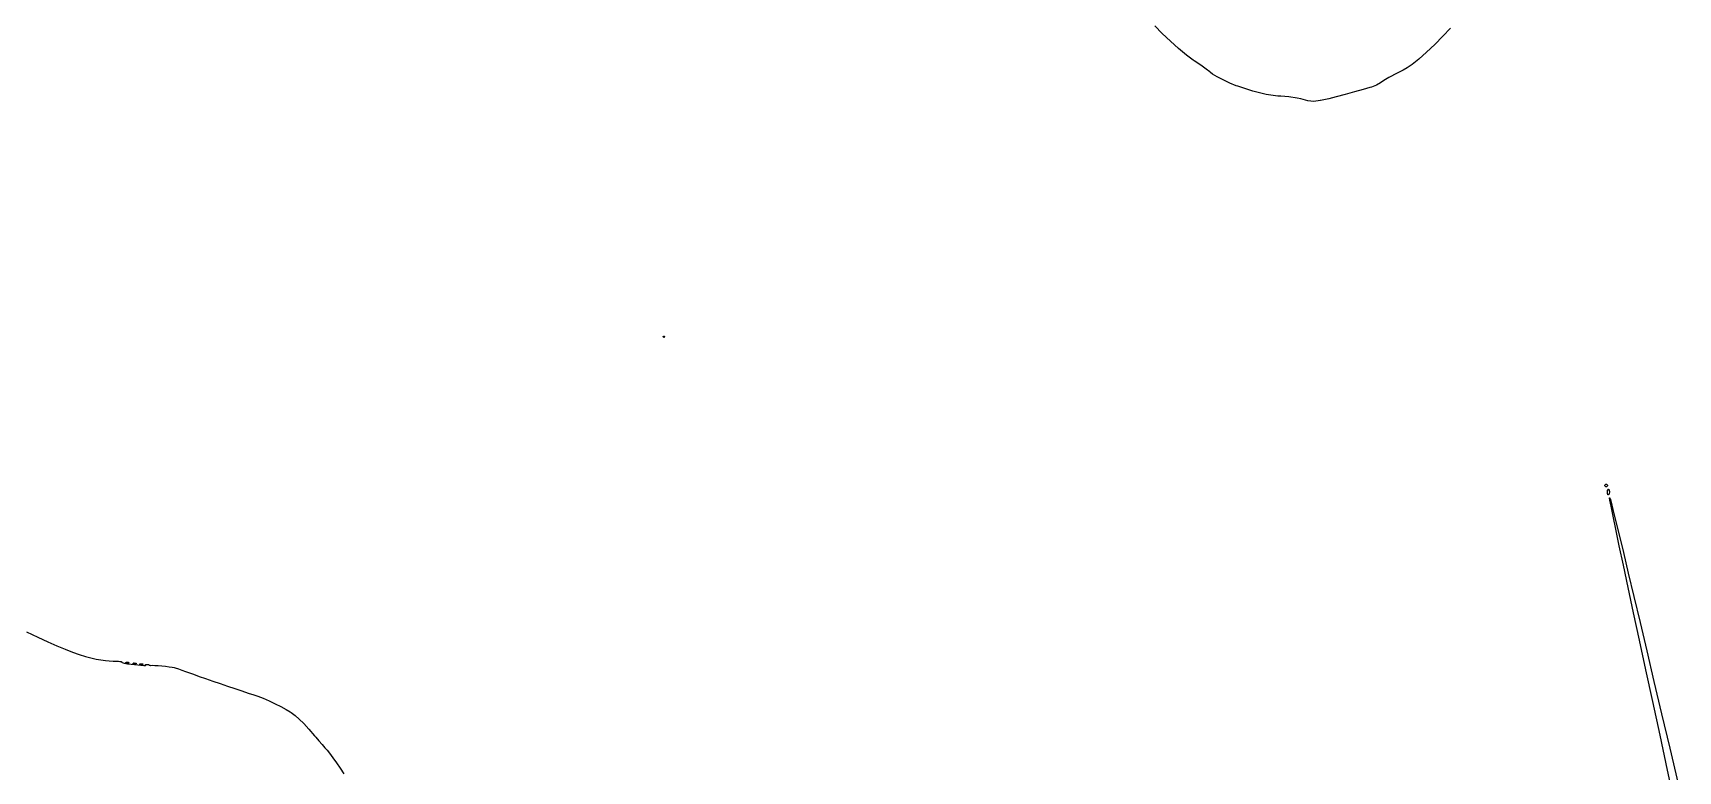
# Model space of a CAD drawing. Extents: x 42 to 258, y -102 to -28.
# Drawn here: x 83.2 to 111.51, y -78.52 to -65.81 of the extents above; entities that cross this region are included whole.
import ezdxf

# ---------------------------------------------------------------- set-up
doc = ezdxf.new("R2010")
doc.units = 0
doc.header["$MEASUREMENT"] = 0
doc.layers.add('BLACK', color=7, linetype='CONTINUOUS')

msp = doc.modelspace()

# ---------------------------------------------------------------- linework, layer by layer
at = {"layer": 'Black'}
for p, q in [((102.631, -65.8192), (102.503, -65.689)), ((102.632, -65.8193), (102.631, -65.8192)), ((102.631, -65.8192), (102.631, -65.8192)), ((102.772, -65.9528), (102.632, -65.8193)), ((102.772, -65.9529), (102.772, -65.9528)), ((102.772, -65.9528), (102.772, -65.9528)), ((102.914, -66.0805), (102.772, -65.9529)), ((107.462, -65.8706), (107.321, -66.0115)), ((107.593, -65.7326), (107.462, -65.8705)), ((107.462, -65.8705), (107.462, -65.8705)), ((107.462, -65.8705), (107.462, -65.8706)), ((102.914, -66.0806), (102.914, -66.0805)), ((102.914, -66.0805), (102.914, -66.0805)), ((103.049, -66.1931), (102.914, -66.0806)), ((103.049, -66.1932), (103.049, -66.1931)), ((103.049, -66.1933), (103.049, -66.1932)), ((103.167, -66.2815), (103.049, -66.1933)), ((107.179, -66.1461), (107.046, -66.2643)), ((107.321, -66.0116), (107.179, -66.146)), ((107.179, -66.146), (107.179, -66.146)), ((107.179, -66.146), (107.179, -66.1461)), ((107.321, -66.0115), (107.321, -66.0115)), ((107.321, -66.0115), (107.321, -66.0116)), ((103.167, -66.2816), (103.167, -66.2815)), ((103.167, -66.2815), (103.167, -66.2815)), ((103.182, -66.2918), (103.167, -66.2816)), ((103.182, -66.2919), (103.182, -66.2918)), ((103.297, -66.3694), (103.182, -66.2919)), ((103.39, -66.4351), (103.297, -66.3694)), ((103.449, -66.4805), (103.39, -66.4351)), ((103.464, -66.4956), (103.449, -66.4805)), ((103.465, -66.4957), (103.464, -66.4956)), ((103.465, -66.4959), (103.465, -66.4957)), ((103.499, -66.5237), (103.465, -66.4959)), ((103.499, -66.5239), (103.499, -66.5237)), ((103.499, -66.5242), (103.499, -66.5239)), ((103.576, -66.5686), (103.499, -66.5242)), ((106.655, -66.5163), (106.557, -66.5683)), ((106.776, -66.4523), (106.655, -66.5163)), ((106.655, -66.5163), (106.655, -66.5163)), ((106.655, -66.5163), (106.655, -66.5163)), ((106.847, -66.4145), (106.776, -66.4523)), ((106.776, -66.4523), (106.776, -66.4523)), ((106.776, -66.4523), (106.776, -66.4523)), ((106.932, -66.3572), (106.847, -66.4143)), ((106.847, -66.4143), (106.847, -66.4144)), ((106.847, -66.4144), (106.847, -66.4145)), ((106.933, -66.3569), (106.932, -66.357)), ((106.932, -66.357), (106.932, -66.3572)), ((107.046, -66.2644), (106.933, -66.3569)), ((107.046, -66.2643), (107.046, -66.2643)), ((107.046, -66.2643), (107.046, -66.2644)), ((103.576, -66.5687), (103.576, -66.5686)), ((103.576, -66.5686), (103.576, -66.5686)), ((103.68, -66.6216), (103.576, -66.5687)), ((103.68, -66.6217), (103.68, -66.6216)), ((103.68, -66.6216), (103.68, -66.6216)), ((103.794, -66.6751), (103.68, -66.6217)), ((103.794, -66.6752), (103.794, -66.6751)), ((103.794, -66.6751), (103.794, -66.6751)), ((103.904, -66.721), (103.794, -66.6752)), ((103.904, -66.7211), (103.904, -66.721)), ((103.932, -66.7318), (103.904, -66.7211)), ((103.904, -66.7211), (103.904, -66.7211)), ((104.189, -66.8161), (103.932, -66.7318)), ((103.932, -66.7318), (103.932, -66.7318)), ((103.932, -66.7318), (103.932, -66.7318)), ((104.189, -66.8162), (104.189, -66.8161)), ((104.423, -66.8734), (104.189, -66.8162)), ((104.189, -66.8162), (104.189, -66.8162)), ((106.089, -66.7872), (105.942, -66.8275)), ((106.204, -66.7545), (106.089, -66.7872)), ((106.089, -66.7872), (106.089, -66.7872)), ((106.089, -66.7872), (106.089, -66.7872)), ((106.232, -66.7462), (106.204, -66.7545)), ((106.204, -66.7545), (106.204, -66.7545)), ((106.204, -66.7545), (106.204, -66.7545)), ((106.32, -66.7123), (106.232, -66.7461)), ((106.232, -66.7461), (106.232, -66.7461)), ((106.232, -66.7461), (106.232, -66.7462)), ((106.321, -66.7119), (106.32, -66.7121)), ((106.32, -66.7121), (106.32, -66.7123)), ((106.386, -66.6742), (106.321, -66.7119)), ((106.387, -66.6739), (106.386, -66.6742)), ((106.389, -66.6724), (106.387, -66.6737)), ((106.387, -66.6737), (106.387, -66.6739)), ((106.447, -66.6319), (106.389, -66.6724)), ((106.533, -66.5816), (106.447, -66.6319)), ((106.557, -66.5683), (106.533, -66.5816)), ((104.423, -66.8735), (104.423, -66.8734)), ((104.423, -66.8734), (104.423, -66.8734)), ((104.62, -66.9004), (104.423, -66.8735)), ((104.62, -66.9005), (104.62, -66.9004)), ((104.62, -66.9004), (104.62, -66.9004)), ((104.674, -66.9022), (104.62, -66.9005)), ((104.811, -66.9111), (104.674, -66.9022)), ((104.952, -66.9337), (104.811, -66.9111)), ((105.015, -66.9494), (104.952, -66.9337)), ((105.14, -66.982), (105.015, -66.9494)), ((105.14, -66.9821), (105.14, -66.982)), ((105.141, -66.9822), (105.14, -66.9821)), ((105.241, -66.991), (105.141, -66.9822)), ((105.242, -66.991), (105.241, -66.991)), ((105.353, -66.9774), (105.242, -66.991)), ((105.242, -66.991), (105.242, -66.991)), ((105.354, -66.9773), (105.353, -66.9774)), ((105.353, -66.9774), (105.353, -66.9774)), ((105.411, -66.9653), (105.354, -66.9773)), ((105.498, -66.9442), (105.411, -66.9652)), ((105.411, -66.9652), (105.411, -66.9653)), ((105.411, -66.9653), (105.411, -66.9653)), ((105.628, -66.9109), (105.498, -66.9442)), ((105.498, -66.9442), (105.498, -66.9442)), ((105.498, -66.9442), (105.498, -66.9442)), ((105.782, -66.8704), (105.628, -66.9109)), ((105.628, -66.9109), (105.628, -66.9109)), ((105.628, -66.9109), (105.628, -66.9109)), ((105.942, -66.8275), (105.782, -66.8704)), ((105.782, -66.8704), (105.782, -66.8704)), ((105.782, -66.8704), (105.782, -66.8704)), ((105.942, -66.8275), (105.942, -66.8275)), ((105.942, -66.8275), (105.942, -66.8275)), ((94.0449, -71.0434), (94.045, -71.0429)), ((94.0449, -71.0438), (94.0449, -71.0434)), ((94.0449, -71.0442), (94.0449, -71.0438)), ((94.045, -71.0447), (94.0449, -71.0442)), ((94.045, -71.0425), (94.0452, -71.0421)), ((94.045, -71.0429), (94.045, -71.0425)), ((94.045, -71.0451), (94.045, -71.0447)), ((94.0452, -71.0455), (94.045, -71.0451)), ((94.0452, -71.0421), (94.0453, -71.0417)), ((94.0453, -71.0459), (94.0452, -71.0455)), ((94.0453, -71.0417), (94.0456, -71.0413)), ((94.0456, -71.0463), (94.0453, -71.0459)), ((94.0456, -71.0413), (94.0458, -71.0409)), ((94.0458, -71.0467), (94.0456, -71.0463)), ((94.0458, -71.0409), (94.0461, -71.0406)), ((94.0461, -71.047), (94.0458, -71.0467)), ((94.0461, -71.0406), (94.0463, -71.0403)), ((94.0463, -71.0473), (94.0461, -71.047)), ((94.0463, -71.0403), (94.0527, -71.0339)), ((94.0527, -71.0537), (94.0463, -71.0473)), ((94.0527, -71.0339), (94.053, -71.0337)), ((94.053, -71.0539), (94.0527, -71.0537)), ((94.053, -71.0337), (94.0533, -71.0334)), ((94.0533, -71.0542), (94.053, -71.0539)), ((94.0533, -71.0334), (94.0537, -71.0332)), ((94.0537, -71.0544), (94.0533, -71.0542)), ((94.0537, -71.0332), (94.0541, -71.0329)), ((94.0541, -71.0547), (94.0537, -71.0544)), ((94.0541, -71.0329), (94.0545, -71.0328)), ((94.0545, -71.0548), (94.0541, -71.0547)), ((94.0545, -71.0328), (94.0549, -71.0326)), ((94.0549, -71.055), (94.0545, -71.0548)), ((94.0549, -71.0326), (94.0553, -71.0326)), ((94.0553, -71.055), (94.0549, -71.055)), ((94.0553, -71.0326), (94.0558, -71.0325)), ((94.0558, -71.0551), (94.0553, -71.055)), ((94.0558, -71.0325), (94.0562, -71.0325)), ((94.0562, -71.0551), (94.0558, -71.0551)), ((94.0562, -71.0325), (94.0566, -71.0325)), ((94.0566, -71.0551), (94.0562, -71.0551)), ((94.0566, -71.0325), (94.0571, -71.0326)), ((94.0571, -71.055), (94.0566, -71.0551)), ((94.0571, -71.0326), (94.0575, -71.0326)), ((94.0575, -71.055), (94.0571, -71.055)), ((94.0575, -71.0326), (94.0579, -71.0328)), ((94.0579, -71.0548), (94.0575, -71.055)), ((94.0579, -71.0328), (94.0583, -71.0329)), ((94.0583, -71.0547), (94.0579, -71.0548)), ((94.0583, -71.0329), (94.0587, -71.0332)), ((94.0587, -71.0544), (94.0583, -71.0547)), ((94.0587, -71.0332), (94.0591, -71.0334)), ((94.0591, -71.0542), (94.0587, -71.0544)), ((94.0591, -71.0334), (94.0594, -71.0337)), ((94.0594, -71.0539), (94.0591, -71.0542)), ((94.0594, -71.0337), (94.0597, -71.0339)), ((94.0597, -71.0537), (94.0594, -71.0539)), ((94.0597, -71.0339), (94.0661, -71.0403)), ((94.0661, -71.0473), (94.0597, -71.0537)), ((94.0661, -71.0403), (94.0663, -71.0406)), ((94.0663, -71.047), (94.0661, -71.0473)), ((94.0663, -71.0406), (94.0666, -71.0409)), ((94.0666, -71.0467), (94.0663, -71.047)), ((94.0666, -71.0409), (94.0668, -71.0413)), ((94.0668, -71.0463), (94.0666, -71.0467)), ((94.0668, -71.0413), (94.0671, -71.0417)), ((94.0671, -71.0459), (94.0668, -71.0463)), ((94.0671, -71.0417), (94.0672, -71.0421)), ((94.0672, -71.0455), (94.0671, -71.0459)), ((94.0672, -71.0421), (94.0674, -71.0425)), ((94.0674, -71.0451), (94.0672, -71.0455)), ((94.0674, -71.0425), (94.0674, -71.0429)), ((94.0674, -71.0429), (94.0675, -71.0434)), ((94.0675, -71.0442), (94.0674, -71.0447)), ((94.0674, -71.0447), (94.0674, -71.0451)), ((94.0675, -71.0434), (94.0675, -71.0438)), ((94.0675, -71.0438), (94.0675, -71.0442)), ((110.249, -73.6039), (110.25, -73.6035)), ((110.249, -73.6043), (110.249, -73.6039)), ((110.249, -73.6047), (110.249, -73.6043)), ((110.249, -73.6051), (110.249, -73.6047)), ((110.249, -73.6056), (110.249, -73.6051)), ((110.249, -73.606), (110.249, -73.6056)), ((110.249, -73.6064), (110.249, -73.606)), ((110.249, -73.6069), (110.249, -73.6064)), ((110.249, -73.6073), (110.249, -73.6069)), ((110.25, -73.6077), (110.249, -73.6073)), ((110.25, -73.6024), (110.251, -73.602)), ((110.25, -73.6027), (110.25, -73.6024)), ((110.25, -73.6031), (110.25, -73.6027)), ((110.25, -73.6035), (110.25, -73.6031)), ((110.25, -73.608), (110.25, -73.6077)), ((110.25, -73.6084), (110.25, -73.608)), ((110.25, -73.6087), (110.25, -73.6084)), ((110.251, -73.6091), (110.25, -73.6087)), ((110.251, -73.602), (110.269, -73.5839)), ((110.269, -73.6272), (110.251, -73.6091)), ((110.269, -73.5833), (110.27, -73.5831)), ((110.269, -73.5836), (110.269, -73.5833)), ((110.269, -73.5839), (110.269, -73.5836)), ((110.27, -73.5829), (110.271, -73.5828)), ((110.27, -73.5831), (110.27, -73.5829)), ((110.271, -73.5826), (110.272, -73.5824)), ((110.271, -73.5828), (110.271, -73.5826)), ((110.271, -73.5826), (110.271, -73.5826)), ((110.272, -73.5824), (110.272, -73.5825)), ((110.272, -73.5825), (110.273, -73.5824)), ((110.273, -73.5824), (110.273, -73.5826)), ((110.273, -73.5826), (110.274, -73.5826)), ((110.274, -73.5826), (110.274, -73.5828)), ((110.274, -73.5828), (110.274, -73.5829)), ((110.274, -73.5829), (110.275, -73.5831)), ((110.275, -73.5831), (110.275, -73.5833)), ((110.275, -73.5833), (110.275, -73.5836)), ((110.275, -73.5836), (110.276, -73.5839)), ((110.276, -73.5839), (110.294, -73.602)), ((110.294, -73.6091), (110.276, -73.6273)), ((110.294, -73.602), (110.294, -73.6024)), ((110.294, -73.6024), (110.295, -73.6027)), ((110.295, -73.6084), (110.294, -73.6088)), ((110.294, -73.6088), (110.294, -73.6091)), ((110.295, -73.6027), (110.295, -73.6031)), ((110.295, -73.6031), (110.295, -73.6035)), ((110.295, -73.6035), (110.295, -73.6039)), ((110.295, -73.6039), (110.295, -73.6043)), ((110.295, -73.6043), (110.295, -73.6047)), ((110.295, -73.6047), (110.295, -73.6051)), ((110.295, -73.6051), (110.295, -73.6056)), ((110.295, -73.6056), (110.295, -73.606)), ((110.295, -73.606), (110.295, -73.6064)), ((110.295, -73.6064), (110.295, -73.6069)), ((110.295, -73.6069), (110.295, -73.6073)), ((110.295, -73.6073), (110.295, -73.6077)), ((110.295, -73.6077), (110.295, -73.608)), ((110.295, -73.608), (110.295, -73.6084)), ((110.269, -73.6275), (110.269, -73.6272)), ((110.269, -73.6278), (110.269, -73.6275)), ((110.27, -73.628), (110.269, -73.6278)), ((110.27, -73.6282), (110.27, -73.628)), ((110.271, -73.6284), (110.27, -73.6282)), ((110.271, -73.6285), (110.271, -73.6284)), ((110.271, -73.6286), (110.271, -73.6285)), ((110.272, -73.6287), (110.271, -73.6286)), ((110.273, -73.6287), (110.272, -73.6287)), ((110.272, -73.6287), (110.272, -73.6287)), ((110.274, -73.6285), (110.273, -73.6286)), ((110.273, -73.6286), (110.273, -73.6287)), ((110.275, -73.628), (110.274, -73.6282)), ((110.274, -73.6282), (110.274, -73.6284)), ((110.274, -73.6284), (110.274, -73.6285)), ((110.276, -73.6273), (110.275, -73.6275)), ((110.275, -73.6275), (110.275, -73.6278)), ((110.275, -73.6278), (110.275, -73.628)), ((110.293, -73.7458), (110.297, -73.6891)), ((110.293, -73.7464), (110.293, -73.7458)), ((110.293, -73.747), (110.293, -73.7464)), ((110.293, -73.7473), (110.293, -73.747)), ((110.293, -73.7475), (110.293, -73.7473)), ((110.293, -73.7481), (110.293, -73.7475)), ((110.293, -73.7486), (110.293, -73.7481)), ((110.3, -73.7615), (110.293, -73.7486)), ((110.297, -73.6874), (110.298, -73.6869)), ((110.297, -73.6877), (110.297, -73.6874)), ((110.297, -73.6879), (110.297, -73.6877)), ((110.297, -73.6885), (110.297, -73.6879)), ((110.297, -73.6891), (110.297, -73.6885)), ((110.298, -73.6864), (110.311, -73.6696)), ((110.298, -73.6869), (110.298, -73.6864)), ((110.301, -73.7619), (110.3, -73.7615)), ((110.301, -73.7625), (110.301, -73.7619)), ((110.301, -73.7626), (110.301, -73.7625)), ((110.302, -73.7628), (110.301, -73.7626)), ((110.302, -73.7631), (110.302, -73.7628)), ((110.303, -73.7635), (110.302, -73.7631)), ((110.303, -73.7636), (110.303, -73.7635)), ((110.303, -73.7637), (110.303, -73.7636)), ((110.304, -73.7638), (110.303, -73.7637)), ((110.304, -73.764), (110.304, -73.7638)), ((110.305, -73.764), (110.304, -73.764)), ((110.304, -73.764), (110.304, -73.764)), ((110.306, -73.7639), (110.305, -73.7639)), ((110.305, -73.7639), (110.305, -73.764)), ((110.307, -73.7635), (110.306, -73.7638)), ((110.306, -73.7638), (110.306, -73.7638)), ((110.306, -73.7638), (110.306, -73.7639)), ((110.308, -73.7632), (110.307, -73.7635)), ((110.324, -73.7524), (110.308, -73.7632)), ((110.311, -73.6693), (110.312, -73.669)), ((110.311, -73.6696), (110.311, -73.6693)), ((110.312, -73.6685), (110.313, -73.6683)), ((110.312, -73.6688), (110.312, -73.6685)), ((110.312, -73.669), (110.312, -73.6688)), ((110.313, -73.668), (110.314, -73.6678)), ((110.313, -73.6681), (110.313, -73.668)), ((110.313, -73.6683), (110.313, -73.6681)), ((110.314, -73.6678), (110.315, -73.6677)), ((110.314, -73.6678), (110.314, -73.6678)), ((110.315, -73.6677), (110.316, -73.6677)), ((110.315, -73.6677), (110.315, -73.6677)), ((110.316, -73.6677), (110.316, -73.6679)), ((110.316, -73.6679), (110.316, -73.6679)), ((110.316, -73.6679), (110.317, -73.6681)), ((110.317, -73.6681), (110.317, -73.6683)), ((110.317, -73.6683), (110.318, -73.6685)), ((110.318, -73.6685), (110.318, -73.6687)), ((110.318, -73.6687), (110.318, -73.669)), ((110.318, -73.669), (110.319, -73.6693)), ((110.319, -73.6693), (110.319, -73.6697)), ((110.319, -73.6697), (110.319, -73.67)), ((110.319, -73.67), (110.319, -73.6704)), ((110.319, -73.6704), (110.32, -73.6708)), ((110.32, -73.6708), (110.32, -73.6712)), ((110.32, -73.6712), (110.32, -73.6716)), ((110.32, -73.6716), (110.329, -73.7103)), ((110.325, -73.7517), (110.324, -73.752)), ((110.324, -73.752), (110.324, -73.7524)), ((110.326, -73.7507), (110.325, -73.7512)), ((110.325, -73.7512), (110.325, -73.7514)), ((110.325, -73.7514), (110.325, -73.7517)), ((110.329, -73.7118), (110.326, -73.7486)), ((110.326, -73.7486), (110.326, -73.7491)), ((110.326, -73.7491), (110.326, -73.7496)), ((110.326, -73.7496), (110.326, -73.7499)), ((110.326, -73.7499), (110.326, -73.7502)), ((110.326, -73.7502), (110.326, -73.7507)), ((110.329, -73.7103), (110.329, -73.711)), ((110.329, -73.711), (110.329, -73.7118)), ((110.329, -73.8198), (110.33, -73.8195)), ((110.329, -73.8203), (110.329, -73.8198)), ((110.329, -73.8207), (110.329, -73.8203)), ((110.329, -73.8211), (110.329, -73.8207)), ((110.329, -73.8215), (110.329, -73.8211)), ((110.329, -73.8219), (110.329, -73.8215)), ((110.329, -73.8224), (110.329, -73.8219)), ((110.329, -73.8228), (110.329, -73.8224)), ((110.329, -73.8232), (110.329, -73.8228)), ((110.335, -73.8595), (110.329, -73.8232)), ((110.33, -73.8185), (110.331, -73.8183)), ((110.33, -73.8189), (110.33, -73.8185)), ((110.33, -73.8192), (110.33, -73.8189)), ((110.33, -73.8195), (110.33, -73.8192)), ((110.331, -73.8181), (110.332, -73.8179)), ((110.331, -73.8183), (110.331, -73.8181)), ((110.332, -73.8176), (110.333, -73.8175)), ((110.332, -73.8177), (110.332, -73.8176)), ((110.332, -73.8179), (110.332, -73.8177)), ((110.333, -73.8175), (110.334, -73.8174)), ((110.333, -73.8175), (110.333, -73.8175)), ((110.334, -73.8174), (110.334, -73.8175)), ((110.334, -73.8175), (110.335, -73.8175)), ((110.335, -73.8175), (110.335, -73.8176)), ((110.335, -73.8176), (110.335, -73.8177)), ((110.335, -73.8177), (110.336, -73.8179)), ((110.335, -73.8596), (110.335, -73.8595)), ((110.335, -73.8597), (110.335, -73.8596)), ((110.356, -73.9633), (110.335, -73.8597)), ((110.336, -73.8179), (110.336, -73.818)), ((110.336, -73.818), (110.337, -73.8183)), ((110.337, -73.8183), (110.337, -73.8186)), ((110.337, -73.8186), (110.337, -73.8189)), ((110.337, -73.8189), (110.337, -73.8192)), ((110.337, -73.8192), (110.338, -73.8196)), ((110.338, -73.8196), (110.338, -73.8199)), ((110.338, -73.8199), (110.338, -73.8203)), ((110.338, -73.8203), (110.338, -73.8207)), ((110.338, -73.8207), (110.341, -73.8266)), ((110.341, -73.8266), (110.341, -73.8268)), ((110.341, -73.8268), (110.341, -73.8271)), ((110.341, -73.8271), (110.357, -73.8898)), ((110.357, -73.8898), (110.357, -73.8898)), ((110.357, -73.8898), (110.357, -73.8899)), ((110.357, -73.8899), (110.389, -74.0182)), ((110.356, -73.9634), (110.356, -73.9633)), ((110.356, -73.9633), (110.356, -73.9633)), ((110.39, -74.1306), (110.356, -73.9634)), ((110.389, -74.0182), (110.389, -74.0182)), ((110.389, -74.0182), (110.389, -74.0182)), ((110.389, -74.0182), (110.435, -74.2086)), ((110.39, -74.1307), (110.39, -74.1306)), ((110.438, -74.358), (110.39, -74.1307)), ((110.39, -74.1307), (110.39, -74.1307)), ((110.435, -74.2086), (110.435, -74.2086)), ((110.435, -74.2086), (110.435, -74.2086)), ((110.435, -74.2086), (110.495, -74.4574)), ((110.498, -74.6417), (110.438, -74.358)), ((110.438, -74.358), (110.438, -74.358)), ((110.438, -74.358), (110.438, -74.358)), ((110.495, -74.4574), (110.495, -74.4574)), ((110.495, -74.4574), (110.495, -74.4574)), ((110.495, -74.4574), (110.568, -74.7612)), ((110.498, -74.6418), (110.498, -74.6417)), ((110.57, -74.9783), (110.498, -74.6418)), ((110.498, -74.6418), (110.498, -74.6418)), ((110.568, -74.7612), (110.568, -74.7612)), ((110.568, -74.7612), (110.568, -74.7612)), ((110.568, -74.7612), (110.653, -75.1163)), ((110.652, -75.364), (110.57, -74.9783)), ((110.57, -74.9783), (110.57, -74.9783)), ((110.653, -75.1163), (110.653, -75.1163)), ((110.653, -75.1163), (110.749, -75.5192)), ((110.745, -75.7953), (110.652, -75.364)), ((110.652, -75.364), (110.652, -75.364)), ((110.749, -75.5192), (110.749, -75.5192)), ((110.749, -75.5192), (110.855, -75.9664)), ((110.847, -76.2685), (110.745, -75.7953)), ((110.745, -75.7953), (110.745, -75.7953)), ((110.745, -75.7953), (110.745, -75.7953)), ((83.0868, -76.1271), (83.2802, -76.2168)), ((110.855, -75.9664), (110.855, -75.9664)), ((110.855, -75.9664), (110.97, -76.4543)), ((83.2802, -76.2168), (83.2802, -76.2168)), ((83.2802, -76.2168), (83.4546, -76.2956)), ((83.4546, -76.2956), (83.6116, -76.3641)), ((83.6116, -76.3641), (83.753, -76.4229)), ((83.753, -76.4229), (83.8806, -76.4728)), ((110.957, -76.7801), (110.847, -76.2685)), ((110.847, -76.2685), (110.847, -76.2685)), ((83.8806, -76.4728), (83.996, -76.5143)), ((83.996, -76.5143), (84.1008, -76.5482)), ((84.1008, -76.5482), (84.1968, -76.5749)), ((84.1968, -76.5749), (84.2857, -76.5952)), ((84.2857, -76.5952), (84.3693, -76.6098)), ((84.3693, -76.6098), (84.4492, -76.6192)), ((84.4492, -76.6192), (84.5121, -76.6244)), ((84.5121, -76.6244), (84.5776, -76.629)), ((84.5776, -76.629), (84.6331, -76.632)), ((84.6331, -76.632), (84.671, -76.633)), ((84.671, -76.633), (84.6942, -76.6335)), ((84.6942, -76.6335), (84.6946, -76.6335)), ((84.6946, -76.6335), (84.6949, -76.6335)), ((84.6949, -76.6335), (84.7183, -76.637)), ((84.7183, -76.637), (84.7191, -76.6373)), ((84.7191, -76.6373), (84.7199, -76.6375)), ((84.7199, -76.6375), (84.7199, -76.6376)), ((84.7199, -76.6376), (84.72, -76.6376)), ((84.72, -76.6376), (84.7206, -76.6381)), ((84.7206, -76.6381), (84.7213, -76.6386)), ((84.7213, -76.6386), (84.7213, -76.6386)), ((84.7213, -76.6386), (84.7213, -76.6387)), ((84.7213, -76.6387), (84.7218, -76.6394)), ((84.7218, -76.6394), (84.7222, -76.6401)), ((84.7222, -76.6401), (84.7222, -76.6401)), ((84.7222, -76.6401), (84.7223, -76.6402)), ((84.7223, -76.6402), (84.7224, -76.6409)), ((84.7224, -76.6409), (84.7226, -76.6418)), ((84.7226, -76.6418), (84.7229, -76.6483)), ((84.7229, -76.6483), (84.7228, -76.6489)), ((84.7228, -76.6489), (84.7228, -76.6494)), ((84.7228, -76.6494), (84.7228, -76.6494)), ((84.7228, -76.6494), (84.7319, -76.6547)), ((84.7319, -76.6547), (84.7681, -76.6642)), ((84.7681, -76.6642), (84.8267, -76.6751)), ((84.7954, -76.6589), (84.7959, -76.6547)), ((84.7955, -76.6594), (84.7954, -76.6589)), ((84.7954, -76.6598), (84.7955, -76.6594)), ((84.7955, -76.6602), (84.7954, -76.6598)), ((84.7956, -76.6606), (84.7955, -76.6602)), ((84.7958, -76.661), (84.7956, -76.6606)), ((84.7959, -76.6615), (84.7958, -76.661)), ((84.7959, -76.6547), (84.796, -76.6542)), ((84.7961, -76.6618), (84.7959, -76.6615)), ((84.796, -76.6542), (84.7961, -76.6537)), ((84.7961, -76.6537), (84.7962, -76.6534)), ((84.7963, -76.6622), (84.7961, -76.6618)), ((84.7962, -76.6534), (84.7963, -76.653)), ((84.7963, -76.653), (84.7966, -76.6526)), ((84.7966, -76.6625), (84.7963, -76.6622)), ((84.7966, -76.6526), (84.7969, -76.6522)), ((84.7969, -76.6629), (84.7966, -76.6625)), ((84.7969, -76.6522), (84.7971, -76.6519)), ((84.7972, -76.6632), (84.7969, -76.6629)), ((84.7971, -76.6519), (84.7973, -76.6516)), ((84.7975, -76.6634), (84.7972, -76.6632)), ((84.7973, -76.6516), (84.7978, -76.6513)), ((84.7979, -76.6637), (84.7975, -76.6634)), ((84.7978, -76.6513), (84.7981, -76.651)), ((84.7983, -76.6639), (84.7979, -76.6637)), ((84.7981, -76.651), (84.7985, -76.6509)), ((84.7987, -76.664), (84.7983, -76.6639)), ((84.7985, -76.6509), (84.7988, -76.6507)), ((84.7991, -76.6642), (84.7987, -76.664)), ((84.7988, -76.6507), (84.7993, -76.6505)), ((84.7995, -76.6642), (84.7991, -76.6642)), ((84.7993, -76.6505), (84.7997, -76.6503)), ((84.8, -76.6644), (84.7995, -76.6642)), ((84.7997, -76.6503), (84.8102, -76.648)), ((84.8199, -76.6661), (84.8, -76.6644)), ((84.8102, -76.648), (84.8109, -76.648)), ((84.8109, -76.648), (84.8116, -76.6479)), ((84.8116, -76.6479), (84.8393, -76.6498)), ((84.8201, -76.6661), (84.8199, -76.6661)), ((84.8203, -76.6661), (84.8201, -76.6661)), ((84.8233, -76.6661), (84.8203, -76.6661)), ((84.8235, -76.666), (84.8233, -76.6661)), ((84.8238, -76.6661), (84.8235, -76.666)), ((84.8435, -76.6642), (84.8238, -76.6661)), ((84.8267, -76.6751), (84.8326, -76.6761)), ((84.8326, -76.6761), (84.8863, -76.6837)), ((84.8393, -76.6498), (84.8398, -76.6499)), ((84.8398, -76.6499), (84.8403, -76.6499)), ((84.8403, -76.6499), (84.8425, -76.6506)), ((84.8425, -76.6506), (84.8428, -76.6507)), ((84.8428, -76.6507), (84.8432, -76.6508)), ((84.8432, -76.6508), (84.8436, -76.6511)), ((84.8439, -76.6641), (84.8435, -76.6642)), ((84.8436, -76.6511), (84.8441, -76.6513)), ((84.8444, -76.664), (84.8439, -76.6641)), ((84.8441, -76.6513), (84.8443, -76.6516)), ((84.8443, -76.6516), (84.8446, -76.6518)), ((84.8447, -76.6639), (84.8444, -76.664)), ((84.8446, -76.6518), (84.8449, -76.6522)), ((84.8451, -76.6638), (84.8447, -76.6639)), ((84.8449, -76.6522), (84.8453, -76.6526)), ((84.8455, -76.6635), (84.8451, -76.6638)), ((84.8453, -76.6526), (84.8454, -76.6529)), ((84.8454, -76.6529), (84.8456, -76.6532)), ((84.8459, -76.6633), (84.8455, -76.6635)), ((84.8456, -76.6532), (84.8475, -76.6571)), ((84.8462, -76.663), (84.8459, -76.6633)), ((84.8466, -76.6628), (84.8462, -76.663)), ((84.8468, -76.6624), (84.8466, -76.6628)), ((84.8471, -76.662), (84.8468, -76.6624)), ((84.8473, -76.6617), (84.8471, -76.662)), ((84.8475, -76.6613), (84.8473, -76.6617)), ((84.8475, -76.6571), (84.8476, -76.6575)), ((84.8477, -76.6609), (84.8475, -76.6613)), ((84.8476, -76.6575), (84.8478, -76.6579)), ((84.8478, -76.6605), (84.8477, -76.6609)), ((84.8478, -76.6579), (84.8479, -76.6583)), ((84.8479, -76.66), (84.8478, -76.6605)), ((84.8479, -76.6583), (84.848, -76.6587)), ((84.848, -76.6587), (84.8479, -76.6592)), ((84.8479, -76.6592), (84.848, -76.6596)), ((84.848, -76.6596), (84.8479, -76.66)), ((84.8863, -76.6837), (84.9445, -76.6903)), ((84.9224, -76.6716), (84.9229, -76.6674)), ((84.9225, -76.6721), (84.9224, -76.6716)), ((84.9224, -76.6725), (84.9225, -76.6721)), ((84.9225, -76.6729), (84.9224, -76.6725)), ((84.9226, -76.6733), (84.9225, -76.6729)), ((84.9228, -76.6737), (84.9226, -76.6733)), ((84.9229, -76.6742), (84.9228, -76.6737)), ((84.9229, -76.6674), (84.923, -76.6669)), ((84.9231, -76.6745), (84.9229, -76.6742)), ((84.923, -76.6669), (84.9231, -76.6664)), ((84.9231, -76.6664), (84.9232, -76.6661)), ((84.9233, -76.6749), (84.9231, -76.6745)), ((84.9232, -76.6661), (84.9233, -76.6657)), ((84.9233, -76.6657), (84.9236, -76.6653)), ((84.9236, -76.6752), (84.9233, -76.6749)), ((84.9236, -76.6653), (84.9239, -76.6649)), ((84.9239, -76.6756), (84.9236, -76.6752)), ((84.9239, -76.6649), (84.9241, -76.6646)), ((84.9242, -76.6759), (84.9239, -76.6756)), ((84.9241, -76.6646), (84.9243, -76.6643)), ((84.9245, -76.6761), (84.9242, -76.6759)), ((84.9243, -76.6643), (84.9248, -76.664)), ((84.9249, -76.6764), (84.9245, -76.6761)), ((84.9248, -76.664), (84.9251, -76.6637)), ((84.9253, -76.6766), (84.9249, -76.6764)), ((84.9251, -76.6637), (84.9255, -76.6636)), ((84.9257, -76.6767), (84.9253, -76.6766)), ((84.9255, -76.6636), (84.9258, -76.6634)), ((84.9261, -76.6769), (84.9257, -76.6767)), ((84.9258, -76.6634), (84.9263, -76.6632)), ((84.9265, -76.6769), (84.9261, -76.6769)), ((84.9263, -76.6632), (84.9267, -76.663)), ((84.927, -76.6771), (84.9265, -76.6769)), ((84.9267, -76.663), (84.9372, -76.6607)), ((84.9469, -76.6788), (84.927, -76.6771)), ((84.9372, -76.6607), (84.9379, -76.6607)), ((84.9379, -76.6607), (84.9386, -76.6606)), ((84.9386, -76.6606), (84.9663, -76.6625)), ((84.9445, -76.6903), (85.0032, -76.6958)), ((84.9471, -76.6788), (84.9469, -76.6788)), ((84.9473, -76.6788), (84.9471, -76.6788)), ((84.9503, -76.6788), (84.9473, -76.6788)), ((84.9505, -76.6787), (84.9503, -76.6788)), ((84.9508, -76.6788), (84.9505, -76.6787)), ((84.9705, -76.6769), (84.9508, -76.6788)), ((84.9663, -76.6625), (84.9668, -76.6626)), ((84.9668, -76.6626), (84.9673, -76.6626)), ((84.9673, -76.6626), (84.9695, -76.6633)), ((84.9695, -76.6633), (84.9698, -76.6634)), ((84.9698, -76.6634), (84.9702, -76.6635)), ((84.9702, -76.6635), (84.9706, -76.6638)), ((84.9709, -76.6768), (84.9705, -76.6769)), ((84.9706, -76.6638), (84.9711, -76.664)), ((84.9714, -76.6767), (84.9709, -76.6768)), ((84.9711, -76.664), (84.9713, -76.6643)), ((84.9713, -76.6643), (84.9716, -76.6645)), ((84.9717, -76.6766), (84.9714, -76.6767)), ((84.9716, -76.6645), (84.9719, -76.6649)), ((84.9721, -76.6765), (84.9717, -76.6766)), ((84.9719, -76.6649), (84.9723, -76.6653)), ((84.9725, -76.6762), (84.9721, -76.6765)), ((84.9723, -76.6653), (84.9724, -76.6656)), ((84.9724, -76.6656), (84.9726, -76.6659)), ((84.9729, -76.676), (84.9725, -76.6762)), ((84.9726, -76.6659), (84.9745, -76.6698)), ((84.9732, -76.6757), (84.9729, -76.676)), ((84.9736, -76.6755), (84.9732, -76.6757)), ((84.9738, -76.6751), (84.9736, -76.6755)), ((84.9741, -76.6747), (84.9738, -76.6751)), ((84.9743, -76.6744), (84.9741, -76.6747)), ((84.9745, -76.674), (84.9743, -76.6744)), ((84.9745, -76.6698), (84.9746, -76.6702)), ((84.9747, -76.6736), (84.9745, -76.674)), ((84.9746, -76.6702), (84.9748, -76.6706)), ((84.9748, -76.6732), (84.9747, -76.6736)), ((84.9748, -76.6706), (84.9749, -76.671)), ((84.9749, -76.6727), (84.9748, -76.6732)), ((84.9749, -76.671), (84.975, -76.6714)), ((84.975, -76.6714), (84.9749, -76.6719)), ((84.9749, -76.6719), (84.975, -76.6723)), ((84.975, -76.6723), (84.9749, -76.6727)), ((85.0032, -76.6958), (85.0579, -76.6997)), ((85.0367, -76.6843), (85.0372, -76.6801)), ((85.0368, -76.6848), (85.0367, -76.6843)), ((85.0367, -76.6852), (85.0368, -76.6848)), ((85.0368, -76.6856), (85.0367, -76.6852)), ((85.0369, -76.686), (85.0368, -76.6856)), ((85.0371, -76.6864), (85.0369, -76.686)), ((85.0372, -76.6869), (85.0371, -76.6864)), ((85.0372, -76.6801), (85.0373, -76.6796)), ((85.0374, -76.6872), (85.0372, -76.6869)), ((85.0373, -76.6796), (85.0374, -76.6791)), ((85.0374, -76.6791), (85.0375, -76.6788)), ((85.0376, -76.6876), (85.0374, -76.6872)), ((85.0375, -76.6788), (85.0376, -76.6784)), ((85.0376, -76.6784), (85.0379, -76.678)), ((85.0379, -76.6879), (85.0376, -76.6876)), ((85.0379, -76.678), (85.0382, -76.6776)), ((85.0382, -76.6883), (85.0379, -76.6879)), ((85.0382, -76.6776), (85.0384, -76.6773)), ((85.0385, -76.6886), (85.0382, -76.6883)), ((85.0384, -76.6773), (85.0386, -76.677)), ((85.0388, -76.6888), (85.0385, -76.6886)), ((85.0386, -76.677), (85.0391, -76.6767)), ((85.0392, -76.6891), (85.0388, -76.6888)), ((85.0391, -76.6767), (85.0394, -76.6764)), ((85.0396, -76.6893), (85.0392, -76.6891)), ((85.0394, -76.6764), (85.0398, -76.6763)), ((85.04, -76.6894), (85.0396, -76.6893)), ((85.0398, -76.6763), (85.0401, -76.6761)), ((85.0404, -76.6896), (85.04, -76.6894)), ((85.0401, -76.6761), (85.0406, -76.6759)), ((85.0408, -76.6896), (85.0404, -76.6896)), ((85.0406, -76.6759), (85.041, -76.6757)), ((85.0413, -76.6898), (85.0408, -76.6896)), ((85.041, -76.6757), (85.0515, -76.6734)), ((85.0612, -76.6915), (85.0413, -76.6898)), ((85.0515, -76.6734), (85.0522, -76.6734)), ((85.0522, -76.6734), (85.0529, -76.6733)), ((85.0529, -76.6733), (85.0806, -76.6752)), ((85.0579, -76.6997), (85.1045, -76.7019)), ((85.0614, -76.6915), (85.0612, -76.6915)), ((85.0616, -76.6915), (85.0614, -76.6915)), ((85.0646, -76.6915), (85.0616, -76.6915)), ((85.0648, -76.6914), (85.0646, -76.6915)), ((85.0651, -76.6915), (85.0648, -76.6914)), ((85.0848, -76.6896), (85.0651, -76.6915)), ((85.0806, -76.6752), (85.0811, -76.6753)), ((85.0811, -76.6753), (85.0816, -76.6753)), ((85.0816, -76.6753), (85.0838, -76.676)), ((85.0838, -76.676), (85.0841, -76.6761)), ((85.0841, -76.6761), (85.0845, -76.6762)), ((85.0845, -76.6762), (85.0849, -76.6765)), ((85.0852, -76.6895), (85.0848, -76.6896)), ((85.0849, -76.6765), (85.0854, -76.6767)), ((85.0857, -76.6894), (85.0852, -76.6895)), ((85.0854, -76.6767), (85.0856, -76.677)), ((85.0856, -76.677), (85.0859, -76.6772)), ((85.086, -76.6893), (85.0857, -76.6894)), ((85.0859, -76.6772), (85.0862, -76.6776)), ((85.0864, -76.6892), (85.086, -76.6893)), ((85.0862, -76.6776), (85.0866, -76.678)), ((85.0868, -76.6889), (85.0864, -76.6892)), ((85.0866, -76.678), (85.0867, -76.6783)), ((85.0867, -76.6783), (85.0869, -76.6786)), ((85.0872, -76.6887), (85.0868, -76.6889)), ((85.0869, -76.6786), (85.0888, -76.6825)), ((85.0875, -76.6884), (85.0872, -76.6887)), ((85.0879, -76.6882), (85.0875, -76.6884)), ((85.0881, -76.6878), (85.0879, -76.6882)), ((85.0884, -76.6874), (85.0881, -76.6878)), ((85.0886, -76.6871), (85.0884, -76.6874)), ((85.0888, -76.6867), (85.0886, -76.6871)), ((85.0888, -76.6825), (85.0889, -76.6829)), ((85.089, -76.6863), (85.0888, -76.6867)), ((85.0889, -76.6829), (85.0891, -76.6833)), ((85.0891, -76.6859), (85.089, -76.6863)), ((85.0891, -76.6833), (85.0892, -76.6837)), ((85.0892, -76.6854), (85.0891, -76.6859)), ((85.0892, -76.6837), (85.0893, -76.6841)), ((85.0893, -76.6841), (85.0892, -76.6846)), ((85.0892, -76.6846), (85.0893, -76.685)), ((85.0893, -76.685), (85.0892, -76.6854)), ((85.1045, -76.7019), (85.1383, -76.7021)), ((85.1355, -76.6916), (85.1356, -76.6913)), ((85.1356, -76.6921), (85.1355, -76.6916)), ((85.1356, -76.691), (85.1357, -76.6904)), ((85.1356, -76.6913), (85.1356, -76.691)), ((85.1357, -76.6927), (85.1356, -76.6921)), ((85.1357, -76.6904), (85.1358, -76.6899)), ((85.1358, -76.693), (85.1357, -76.6927)), ((85.1358, -76.6899), (85.1359, -76.6896)), ((85.1359, -76.6933), (85.1358, -76.693)), ((85.1359, -76.6896), (85.136, -76.6893)), ((85.1376, -76.6977), (85.1359, -76.6933)), ((85.136, -76.6893), (85.1364, -76.6888)), ((85.1364, -76.6888), (85.1366, -76.6883)), ((85.1366, -76.6883), (85.1369, -76.6881)), ((85.1369, -76.6881), (85.137, -76.6879)), ((85.137, -76.6879), (85.1375, -76.6876)), ((85.1375, -76.6876), (85.1379, -76.6872)), ((85.1378, -76.6979), (85.1376, -76.6977)), ((85.1378, -76.6982), (85.1378, -76.6979)), ((85.1382, -76.6987), (85.1378, -76.6982)), ((85.1379, -76.6872), (85.1382, -76.6871)), ((85.1382, -76.6871), (85.1385, -76.6869)), ((85.1385, -76.6992), (85.1382, -76.6987)), ((85.1383, -76.7021), (85.1428, -76.7016)), ((85.1385, -76.6869), (85.139, -76.6868)), ((85.1387, -76.6994), (85.1385, -76.6992)), ((85.1389, -76.6996), (85.1387, -76.6994)), ((85.1394, -76.6999), (85.1389, -76.6996)), ((85.139, -76.6868), (85.1395, -76.6866)), ((85.1399, -76.7003), (85.1394, -76.6999)), ((85.1395, -76.6866), (85.1399, -76.6865)), ((85.1399, -76.6865), (85.1402, -76.6865)), ((85.1401, -76.7004), (85.1399, -76.7003)), ((85.1403, -76.7005), (85.1401, -76.7004)), ((85.1402, -76.6865), (85.1619, -76.6849)), ((85.1428, -76.7016), (85.1403, -76.7005)), ((85.1619, -76.6849), (85.1624, -76.6849)), ((85.1624, -76.6849), (85.1628, -76.6849)), ((85.1628, -76.6849), (85.1876, -76.6876)), ((85.1876, -76.6876), (85.1877, -76.6876)), ((85.1877, -76.6876), (85.1877, -76.6876)), ((85.1877, -76.6876), (85.1885, -76.6878)), ((85.1885, -76.6878), (85.1892, -76.688)), ((85.1892, -76.688), (85.1893, -76.6881)), ((85.1893, -76.6881), (85.1894, -76.6881)), ((85.1894, -76.6881), (85.2068, -76.6975)), ((85.2068, -76.6975), (85.2069, -76.6975)), ((85.2069, -76.6975), (85.2069, -76.6975)), ((85.2069, -76.6975), (85.2076, -76.698)), ((85.2076, -76.698), (85.2082, -76.6985)), ((85.2082, -76.6985), (85.2082, -76.6986)), ((85.2082, -76.6986), (85.2083, -76.6987)), ((85.2083, -76.6987), (85.2104, -76.7013)), ((85.2104, -76.7013), (85.2212, -76.7031)), ((85.2212, -76.7031), (85.2212, -76.7031)), ((85.2212, -76.7031), (85.2224, -76.7033)), ((85.2224, -76.7033), (85.225, -76.7024)), ((85.225, -76.7024), (85.2256, -76.7023)), ((85.2256, -76.7023), (85.2262, -76.7022)), ((85.2262, -76.7022), (85.252, -76.7009)), ((85.252, -76.7009), (85.2522, -76.7009)), ((85.2522, -76.7009), (85.2524, -76.7009)), ((85.2524, -76.7009), (85.296, -76.7023)), ((85.296, -76.7023), (85.2961, -76.7023)), ((85.2961, -76.7023), (85.2961, -76.7023)), ((85.2961, -76.7023), (85.3522, -76.706)), ((85.3522, -76.706), (85.3522, -76.706)), ((85.3522, -76.706), (85.3523, -76.706)), ((85.3523, -76.706), (85.4153, -76.7115)), ((85.4153, -76.7115), (85.4153, -76.7115)), ((85.4153, -76.7115), (85.4154, -76.7115)), ((85.4154, -76.7115), (85.48, -76.7182)), ((85.48, -76.7182), (85.4801, -76.7182)), ((85.4801, -76.7182), (85.4801, -76.7182)), ((85.4801, -76.7182), (85.541, -76.7257)), ((85.541, -76.7257), (85.541, -76.7257)), ((85.541, -76.7257), (85.5411, -76.7257)), ((85.5411, -76.7257), (85.5927, -76.7334)), ((110.97, -76.4543), (110.97, -76.4543)), ((110.97, -76.4543), (111.094, -76.9794)), ((85.5927, -76.7334), (85.5928, -76.7335)), ((85.5928, -76.7335), (85.593, -76.7335)), ((85.593, -76.7335), (85.6299, -76.741)), ((85.6299, -76.741), (85.6301, -76.741)), ((85.6301, -76.741), (85.6303, -76.7411)), ((85.6303, -76.7411), (85.6474, -76.7458)), ((85.6474, -76.7458), (85.6475, -76.7458)), ((85.6475, -76.7458), (85.6476, -76.7459)), ((85.6476, -76.7459), (85.7006, -76.7624)), ((85.7006, -76.7624), (85.7006, -76.7625)), ((85.7006, -76.7625), (85.7007, -76.7625)), ((85.7007, -76.7625), (85.7628, -76.7838)), ((85.7628, -76.7838), (85.7629, -76.7838)), ((85.7629, -76.7838), (85.7629, -76.7838)), ((85.7629, -76.7838), (85.824, -76.8064)), ((85.824, -76.8064), (85.824, -76.8064)), ((85.824, -76.8064), (85.8241, -76.8064)), ((85.8241, -76.8064), (85.8766, -76.8262)), ((85.8766, -76.8262), (85.8766, -76.8262)), ((85.8766, -76.8262), (85.9589, -76.8562)), ((85.9589, -76.8562), (86.0583, -76.8916)), ((86.0583, -76.8916), (86.1708, -76.9311)), ((86.1708, -76.9311), (86.1708, -76.9311)), ((86.1708, -76.9311), (86.2926, -76.9733)), ((86.2926, -76.9733), (86.2926, -76.9733)), ((86.2926, -76.9733), (86.4197, -77.0169)), ((111.075, -77.3263), (110.957, -76.7801)), ((110.957, -76.7801), (110.957, -76.7801)), ((111.094, -76.9794), (111.094, -76.9794)), ((111.094, -76.9794), (111.226, -77.5381)), ((86.4197, -77.0169), (86.4197, -77.0169)), ((86.4197, -77.0169), (86.5482, -77.0605)), ((86.5482, -77.0605), (86.6743, -77.1029)), ((86.6743, -77.1029), (86.6743, -77.1029)), ((86.6743, -77.1029), (86.794, -77.1427)), ((86.794, -77.1427), (86.9034, -77.1785)), ((86.9034, -77.1785), (86.9034, -77.1785)), ((86.9034, -77.1785), (86.9987, -77.209)), ((86.9987, -77.209), (86.9988, -77.209)), ((86.9988, -77.209), (86.9989, -77.209)), ((86.9989, -77.209), (87.0667, -77.2327)), ((87.0667, -77.2327), (87.0668, -77.2328)), ((87.0668, -77.2328), (87.0669, -77.2328)), ((87.0669, -77.2328), (87.1598, -77.2698)), ((87.1598, -77.2698), (87.1599, -77.2699)), ((87.1599, -77.2699), (87.16, -77.2699)), ((87.16, -77.2699), (87.2618, -77.3142)), ((87.2618, -77.3142), (87.2619, -77.3143)), ((87.2619, -77.3143), (87.2619, -77.3143)), ((87.2619, -77.3143), (87.366, -77.3629)), ((87.366, -77.3629), (87.3661, -77.3629)), ((87.3661, -77.3629), (87.3661, -77.3629)), ((87.3661, -77.3629), (87.466, -77.4126)), ((87.466, -77.4126), (87.466, -77.4127)), ((87.466, -77.4127), (87.4661, -77.4127)), ((87.4661, -77.4127), (87.5551, -77.4604)), ((87.5551, -77.4604), (87.5551, -77.4605)), ((87.5551, -77.4605), (87.5553, -77.4606)), ((87.5553, -77.4606), (87.6267, -77.5033)), ((87.6267, -77.5033), (87.6268, -77.5033)), ((87.6268, -77.5033), (87.6269, -77.5034)), ((87.6269, -77.5034), (87.6441, -77.5148)), ((87.6441, -77.5148), (87.6442, -77.5149)), ((87.6442, -77.5149), (87.6443, -77.515)), ((87.6443, -77.515), (87.7089, -77.564)), ((87.7089, -77.564), (87.7091, -77.5641)), ((87.7091, -77.5641), (87.7092, -77.5642)), ((87.7092, -77.5642), (87.7797, -77.6267)), ((111.199, -77.9036), (111.075, -77.3263)), ((111.075, -77.3263), (111.075, -77.3263)), ((111.226, -77.5381), (111.226, -77.5381)), ((111.226, -77.5381), (111.365, -78.1268)), ((87.7797, -77.6267), (87.7798, -77.6268)), ((87.7798, -77.6268), (87.7799, -77.6269)), ((87.7799, -77.6269), (87.8582, -77.7049)), ((87.8582, -77.7049), (87.8583, -77.705)), ((87.8583, -77.705), (87.8584, -77.7051)), ((87.8584, -77.7051), (87.9465, -77.8005)), ((87.9465, -77.8005), (87.9466, -77.8006)), ((87.9466, -77.8006), (87.9466, -77.8006)), ((87.9466, -77.8006), (88.0466, -77.9155)), ((88.0466, -77.9155), (88.0466, -77.9155)), ((88.0466, -77.9155), (88.0466, -77.9155)), ((88.0466, -77.9155), (88.0651, -77.9373)), ((88.0651, -77.9373), (88.0651, -77.9373)), ((88.0651, -77.9373), (88.1195, -78.0008)), ((88.1195, -78.0008), (88.1195, -78.0008)), ((88.1195, -78.0008), (88.1738, -78.0639)), ((88.1738, -78.0639), (88.2224, -78.12)), ((88.2224, -78.12), (88.26, -78.1631)), ((111.33, -78.5083), (111.199, -77.9036)), ((111.199, -77.9036), (111.199, -77.9036)), ((111.365, -78.1268), (111.365, -78.1268)), ((111.365, -78.1268), (111.51, -78.742)), ((88.26, -78.1631), (88.26, -78.1632)), ((88.26, -78.1632), (88.2601, -78.1632)), ((88.2601, -78.1632), (88.3042, -78.2168)), ((88.3042, -78.2168), (88.3043, -78.2169)), ((88.3043, -78.2169), (88.3044, -78.217)), ((88.3044, -78.217), (88.3613, -78.2926)), ((88.3613, -78.2926), (88.3613, -78.2927)), ((88.3613, -78.2927), (88.3614, -78.2927)), ((88.3614, -78.2927), (88.4232, -78.3802)), ((88.4232, -78.3802), (88.4232, -78.3802)), ((88.4232, -78.3802), (88.4232, -78.3803)), ((88.4232, -78.3803), (88.4862, -78.474)), ((88.4862, -78.474), (88.4862, -78.474)), ((88.4862, -78.474), (88.4863, -78.4741)), ((88.4863, -78.4741), (88.5466, -78.5685)), ((111.466, -79.1369), (111.33, -78.5083)), ((111.33, -78.5083), (111.33, -78.5083))]:
    msp.add_line(p, q, dxfattribs=at)

doc.saveas('drawing.dxf')
